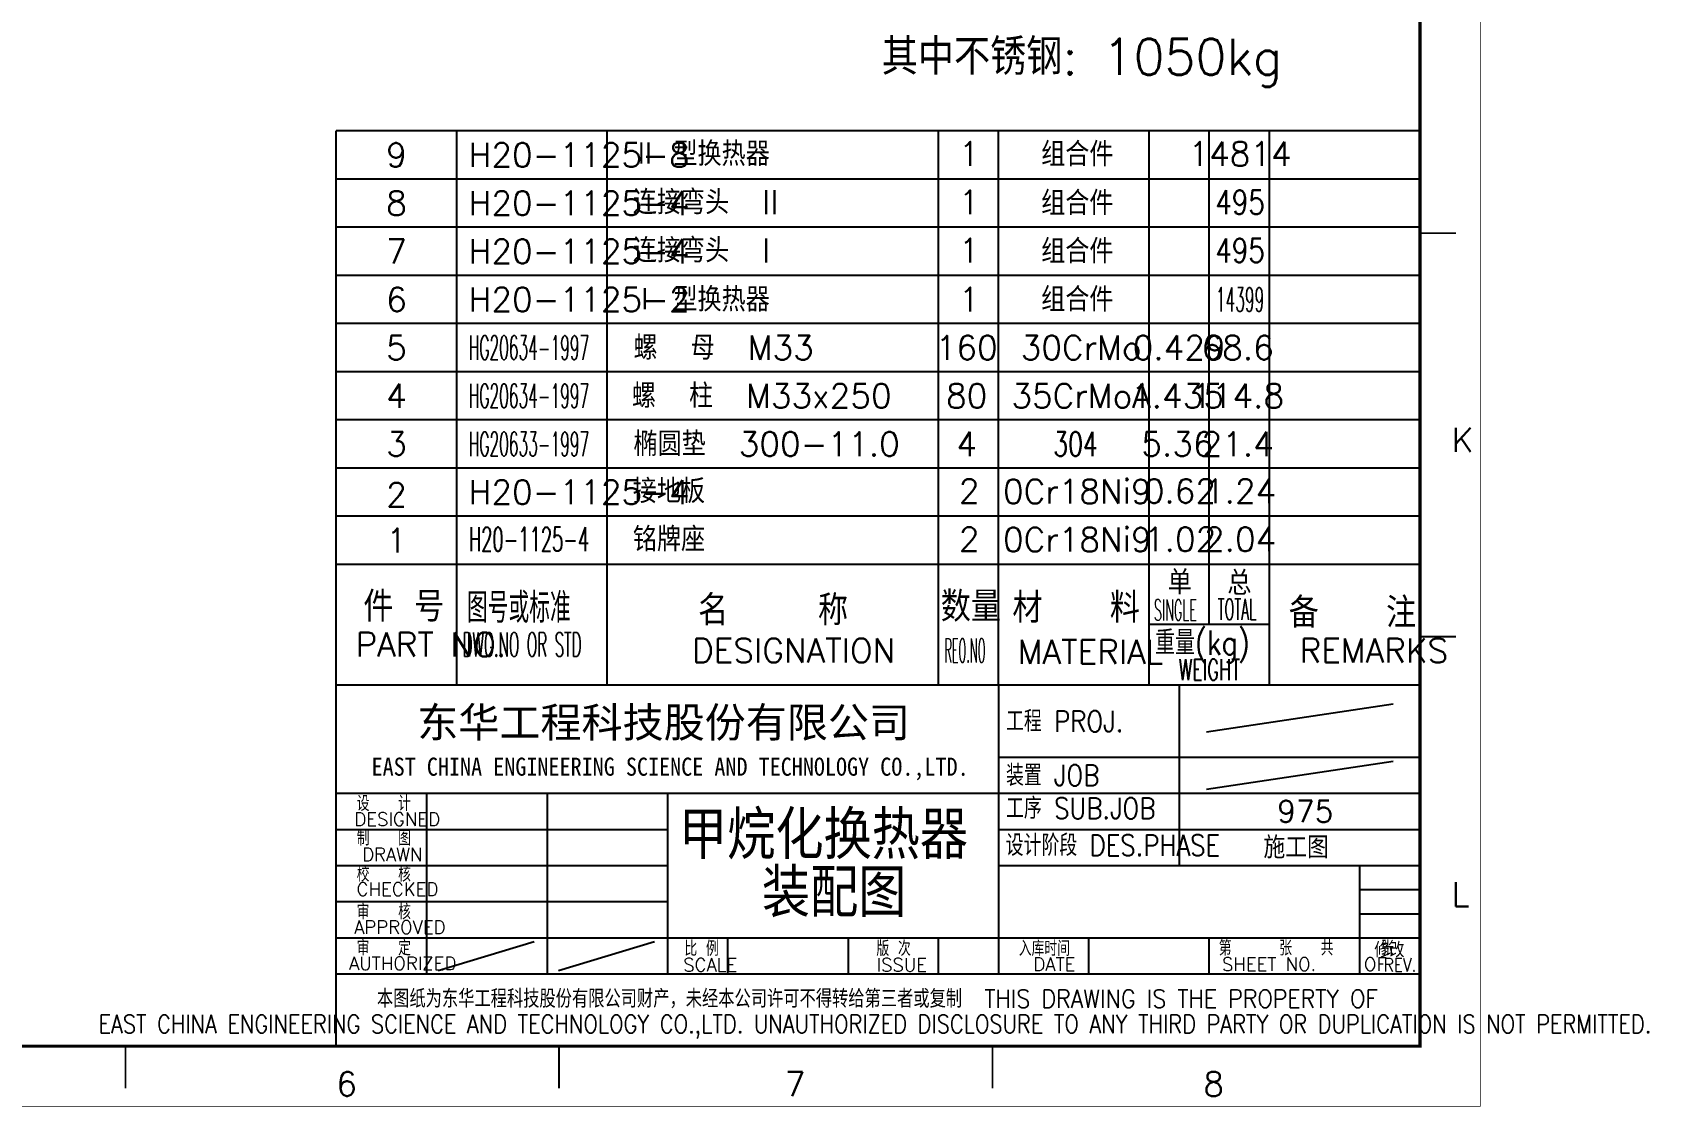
# Model space of a CAD drawing. Extents: x 49444 to 186655, y 41039 to 60167.
# Drawn here: x 68536 to 72563, y 46849 to 49526 of the extents above; entities that cross this region are included whole.
import ezdxf
from ezdxf.enums import TextEntityAlignment as Align

# ---------------------------------------------------------------- set-up
doc = ezdxf.new("R2010")
doc.units = 0
doc.header["$LTSCALE"] = 60
doc.header["$MEASUREMENT"] = 0
doc.layers.get('0').update_dxf_attribs({"linetype": 'CONTINUOUS'})
doc.styles.add('ST', font='')
doc.styles.get("Standard").update_dxf_attribs({"font": 'txt_l', "bigfont": 'hztxt_l'})
doc.styles.get('ST').set_extended_font_data('SimSun')

msp = doc.modelspace()

# ---------------------------------------------------------------- linework, layer by layer
for p, q in [((71993.41849, 49280.230232), (69293.41849, 49280.230232)), ((71993.418488, 49160.230232), (69293.418488, 49160.230232)), ((71993.418488, 49040.230232), (69293.418488, 49040.230232)), ((71993.418488, 48920.230232), (69293.418488, 48920.230232)), ((71993.418488, 48800.230232), (69293.418488, 48800.230232)), ((71993.418488, 48680.230232), (69293.418488, 48680.230232)), ((71993.418488, 48560.230232), (69293.418488, 48560.230232)), ((71993.418488, 48440.230232), (69293.418488, 48440.230232)), ((71993.418488, 48320.230232), (69293.418488, 48320.230232)), ((71618.418488, 48050.230232), (71318.418488, 48050.230232)), ((71461.417446, 47783.09311), (71926.427338, 47852.844593)), ((70943.418491, 47720.230224), (71993.418496, 47720.230224)), ((71461.417446, 47640.430068), (71926.427338, 47710.181552)), ((69518.418496, 47630.230224), (69518.418496, 47180.230224)), ((69818.41849, 47630.230224), (69818.41849, 47180.230224)), ((70943.418496, 47630.230224), (71993.418496, 47630.230224)), ((69293.418496, 47540.230224), (70118.418496, 47540.230224)), ((70943.418491, 47540.230224), (71993.418496, 47540.230224)), ((69293.418496, 47450.230224), (70118.418496, 47450.230224)), ((71843.418496, 47450.230224), (71993.418496, 47450.230224)), ((69293.418496, 47360.230224), (70118.418496, 47360.230224)), ((71843.418496, 47390.230224), (71993.418496, 47390.230224)), ((71843.418496, 47330.230224), (71993.418496, 47330.230224)), ((69547.024786, 47188.81212), (69786.115668, 47260.539386)), ((69847.02478, 47188.81212), (70086.115661, 47260.539386))]:
    msp.add_line(p, q)
for points in [[(63233.41849, 59465.230231, 1.5, 1.5, 0), (63233.41849, 46850.230231, 1.5, 1.5, 0), (72143.41849, 46850.230231, 1.5, 1.5, 0), (72143.41849, 59465.230231, 1.5, 1.5, 0), (63233.41849, 59465.230231, 1.5, 1.5, 1.9635677679)], [(63608.41849, 59315.230231, 7.5, 7.5, 0), (63608.41849, 47000.230231, 7.5, 7.5, 0), (71993.41849, 47000.230231, 7.5, 7.5, 0), (71993.41849, 59315.230231, 7.5, 7.5, 0), (63608.41849, 59315.230231, 7.5, 7.5, 0)], [(72083.41849, 49025.230231, 4.5, 4.5, 0), (71993.41849, 49025.230231, 4.5, 4.5, 0)], [(72083.41849, 48020.230231, 4.5, 4.5, 0), (71993.41849, 48020.230231, 4.5, 4.5, 0)], [(68768.41849, 47000.230231, 4.5, 4.5, 0), (68768.41849, 46895.230231, 4.5, 4.5, 0)], [(69848.41849, 47000.230231, 4.5, 4.5, 0), (69848.41849, 46895.230231, 4.5, 4.5, 0)], [(70928.41849, 47000.230231, 4.5, 4.5, 0), (70928.41849, 46895.230231, 4.5, 4.5, 0)]]:
    msp.add_lwpolyline(points, format="xyseb")
for points in [[(69293.41849, 47900.230231), (69293.41849, 49280.230232)], [(69593.41849, 47900.230231), (69593.41849, 49280.230232)], [(69968.41849, 47900.230231), (69968.41849, 49280.230232)], [(70793.41849, 47900.230231), (70793.41849, 49280.230232)], [(70943.41849, 47900.230231), (70943.41849, 49280.230232)], [(71318.41849, 47900.230231), (71318.41849, 49280.230232)], [(71468.41849, 48050.230231), (71468.41849, 49280.230232)], [(71618.41849, 47900.230231), (71618.41849, 49280.230232)], [(71993.418492, 47000.23023), (71993.418492, 48380.23023)], [(71993.41849, 48200.230231), (69293.41849, 48200.230231)], [(71993.41849, 47900.230231), (71993.41849, 47000.230231), (69293.41849, 47000.230231), (69293.41849, 47900.230231)], [(69293.41849, 47900.230231), (71993.41849, 47900.230231)], [(70943.41849, 47900.230231), (70943.41849, 47180.230231)], [(71393.41849, 47900.230231), (71393.41849, 47450.230231)], [(69293.41849, 47630.230231), (70943.41849, 47630.230231)], [(70118.41849, 47630.230231), (70118.41849, 47180.230231)], [(70943.41849, 47450.230231), (71993.41849, 47450.230231)], [(71843.41849, 47180.230231), (71843.41849, 47450.230231)], [(69293.41849, 47270.230231), (71993.41849, 47270.230231)], [(70268.41849, 47270.230231), (70268.41849, 47180.230231)], [(70568.41849, 47270.230231), (70568.41849, 47180.230231)], [(70793.41849, 47180.230231), (70793.41849, 47270.230231)], [(71168.41849, 47180.230231), (71168.41849, 47270.230231)], [(71468.41849, 47180.230231), (71468.41849, 47270.230231)], [(69293.41849, 47180.230231), (71993.41849, 47180.230231)]]:
    msp.add_lwpolyline(points)

# ---------------------------------------------------------------- texts
for s, height, p in [('其中不锈钢: 1050kg', 90, (70652.410208, 49419.881471)), ('Ⅱ 型换热器', 60, (70032.20246, 49192.921105)), ('H20-1125-8', 60, (69623.418487, 49190.230231)), ('连接弯头  II', 60, (70032.202465, 49072.461708)), ('H20-1125-4', 60, (69623.418492, 49070.230231)), ('H20-1125-4', 60, (69623.418489, 48950.230231)), ('连接弯头  I', 60, (70032.202462, 48952.461708)), ('H20-1125-2', 60, (69623.418485, 48830.230232)), ('Ⅰ 型换热器', 60, (70032.202458, 48830.230232)), ('螺  母  M33', 60, (70033.925837, 48710.230231)), ('螺  柱  M33x250', 60, (70029.918522, 48590.230231)), ('椭圆垫  300-11.0', 60, (70033.925837, 48470.230231)), ('K', 60, (72072.828582, 48480.84993)), ('H20-1125-4', 60, (69623.418487, 48350.230231)), ('接地板', 60, (70032.20246, 48352.921105)), ('铭牌座', 60, (70032.20246, 48232.921104)), ('单^J', 60, (71364.918488, 48125.230232)), ('总^J', 60, (71513.418488, 48123.730232)), ('件 号^J', 75, (69360.918488, 48057.730232)), ('名    称^J', 75, (70194.918488, 48048.730232)), ('数量^J', 75, (70799.418488, 48057.730232)), ('材   料^J', 75, (70977.918488, 48054.730232)), ('备   注^J', 75, (71666.418488, 48042.730232)), ('PART NO.', 60, (69341.418488, 47970.730232)), ('DESIGNATION^J', 60, (70179.918488, 47955.730232)), ('MATERIAL^J', 60, (70991.418488, 47952.730232)), ('REMARKS^J', 60, (71693.418488, 47955.730232)), ('DESIGNED^J', 33, (69338.417423, 47548.932737)), ('DRAWN^J', 33, (69357.77829, 47461.005231)), ('CHECKED^J', 33, (69344.043513, 47374.79955)), ('L', 60, (72072.828582, 47348.34993)), ('APPROVED^J', 33, (69337.809698, 47279.921498)), ('修改', 37.5, (71879.877175, 47221.209681)), ('AUTHORIZED', 33, (69325.209881, 47189.921498)), ('SCALE', 33, (70157.793269, 47186.424803)), ('ISSUE', 33, (70639.447195, 47186.424803)), ('DATE', 33, (71030.163053, 47187.730224)), ('SHEET NO.    OF^J', 33, (71500.11416, 47187.730224)), ('6', 60, (69293.41849, 46875.84993)), ('7', 60, (70410.91849, 46875.84993)), ('8', 60, (71453.41849, 46875.84993))]:
    msp.add_text(s, height=height).set_placement(p)
for s, height, p in [('1', 60, (70870.23033, 49192.921105)), ('组合件', 60, (71139.626239, 49192.024673)), ('14814', 60, (71545.23033, 49192.921105)), ('9', 60, (69443.418489, 49190.230231)), ('1', 60, (70870.230335, 49072.461708)), ('组合件', 60, (71139.626236, 49070.230232)), ('8', 60, (69443.418487, 49070.230231)), ('7', 60, (69443.418487, 48950.230231)), ('1', 60, (70870.230333, 48952.461708)), ('组合件', 60, (71139.626236, 48950.230232)), ('6', 60, (69443.418487, 48830.230231)), ('1', 60, (70870.230328, 48830.230232)), ('组合件', 60, (71139.626236, 48830.230232)), ('5', 60, (69443.418487, 48710.230231)), ('160', 60, (70864.125081, 48710.230231)), ('30CrMo', 60, (71149.125081, 48710.230231)), ('68.6', 60, (71539.125081, 48710.230231)), ('4', 60, (69443.418487, 48590.230231)), ('80', 60, (70864.125081, 48590.230231)), ('35CrMoA', 60, (71149.125081, 48590.230231)), ('1.435', 60, (71389.125081, 48590.230231)), ('114.8', 60, (71539.125081, 48590.230231)), ('3', 60, (69443.418487, 48470.230231)), ('4', 60, (70864.125081, 48470.230231)), ('5.36', 60, (71389.125081, 48470.230231)), ('21.4', 60, (71539.125081, 48470.230231)), ('2', 60, (70870.23033, 48352.921105)), ('0Cr18Ni9', 60, (71139.626239, 48352.024673)), ('0.62', 60, (71395.292493, 48352.921105)), ('1.24', 60, (71545.23033, 48352.921105)), ('2', 60, (69443.418487, 48343.860004)), ('1', 60, (69443.418487, 48230.230231)), ('2', 60, (70870.23033, 48232.921104)), ('0Cr18Ni9', 60, (71139.626239, 48232.024673)), ('1.02', 60, (71395.771271, 48232.921104)), ('2.04', 60, (71545.23033, 48232.921104)), ('甲烷化换热器 ', 120, (70548.531366, 47466.158883)), ('装配图', 120, (70533.852483, 47321.903062))]:
    msp.add_text(s, height=height).set_placement(p, align=Align.CENTER)
for s, height, width, p in [('495', 60, 0.8, (71545.230335, 49072.461708)), ('495', 60, 0.8, (71545.230333, 48952.461708)), ('本图纸为东华工程科技股份有限公司财产，未经本公司许可不得转给第三者或复制  THIS DRAWING IS THE PROPERTY OF', 45, 0.9, (70641.655956, 47095.921419)), ('EAST CHINA ENGINEERING SCIENCE AND TECHNOLOGY CO.,LTD. UNAUTHORIZED DISCLOSURE TO ANY THIRD PARTY OR DUPLICATION IS NOT PERMITTED.', 45, 0.85, (70635.3633, 47032.869466))]:
    msp.add_text(s, height=height, dxfattribs=dict(width=width)).set_placement(p, align=Align.CENTER)
for s, height, width, p, p2 in [('14399', 60, 0.833333, (71485.230328, 48830.230232), (71605.230328, 48830.230232)), ('HG20634-1997', 60, 0.843882, (69623.418491, 48710.230231), (69923.418491, 48710.230231)), ('HG20634-1997', 60, 0.843882, (69623.418491, 48590.230231), (69923.418491, 48590.230231)), ('HG20633-1997', 60, 0.843882, (69623.418491, 48470.230231), (69923.418491, 48470.230231)), ('304', 60, 1.294291, (71079.916769, 48470.230231), (71190.578656, 48470.230231)), ('H20-1125-4', 60, 1.015228, (69623.418487, 48232.921104), (69923.418487, 48232.921104)), ('图号或标准^J', 75, 0.798981, (69618.918488, 48054.730232), (69912.918488, 48054.730232)), ('SINGLE^J', 52.5, 0.800977, (71330.418488, 48060.730232), (71453.418488, 48060.730232)), ('TOTAL^J', 52.5, 0.904762, (71489.418488, 48062.230232), (71603.418488, 48062.230232)), ('重量(kg)^J', 60, 1.174935, (71333.418488, 47975.230232), (71603.418488, 47975.230232)), ('DWG.NO OR STD^J', 60, 0.813953, (69608.418488, 47970.730232), (69923.418488, 47970.730232)), ('REO.NO^J', 60, 0.658541, (70808.418488, 47955.730232), (70924.980212, 47955.730232)), ('WEIGHT', 52.5, 0.996337, (71392.363727, 47911.674103), (71545.363727, 47911.674103))]:
    msp.add_text(s, height=height, dxfattribs=dict(width=width)).set_placement(p, p2, align=Align.FIT)
msp.add_text('0.429', height=60).set_placement((71393.41849, 48740.230232), align=Align.MIDDLE_CENTER)
at = {"style": 'ST'}
msp.add_text('东华工程科技股份有限公司', height=75, dxfattribs=at).set_placement((70108.995102, 47769.318893), align=Align.CENTER)
at = {"width": 0.85}
for s, height, p in [('工程 PROJ.', 52.5, (70961.941445, 47783.380482)), ('装置 JOB', 52.5, (70961.941445, 47648.678427)), ('设   计^J', 37.5, (69344.302639, 47585.849772)), ('工序 SUB.JOB', 52.5, (70961.941445, 47566.536809)), ('制   图^J', 37.5, (69344.321748, 47499.819442)), ('设计阶段 DES.PHASE', 52.5, (70961.024254, 47474.257269)), ('校   核^J', 37.5, (69344.321748, 47409.854945)), ('审   核^J', 37.5, (69344.321748, 47316.054129)), ('审   定', 37.5, (69344.321748, 47226.054129)), (' 比 例', 37.5, (70138.909877, 47224.815651)), ('版 次', 37.5, (70639.150675, 47224.815651)), ('入库时间', 37.5, (70993.888049, 47224.815651)), ('第     张   共     张^J', 37.5, (71492.163823, 47226.003861)), ('REV.', 33, (71902.874497, 47186.133298))]:
    msp.add_text(s, height=height, dxfattribs=at).set_placement(p)
at = {"style": 'ST', "width": 0.9}
msp.add_text('EAST CHINA ENGINEERING SCIENCE AND TECHNOLOGY CO.,LTD.', height=45, dxfattribs=at).set_placement((70125.150704, 47673.893281), align=Align.CENTER)
for s, p in [('975', (71637.670057, 47585.230232)), ('施工图', (71603.268848, 47495.230232))]:
    msp.add_text(s, height=54.4251969).set_placement(p, align=Align.MIDDLE_LEFT)

doc.saveas('drawing.dxf')
